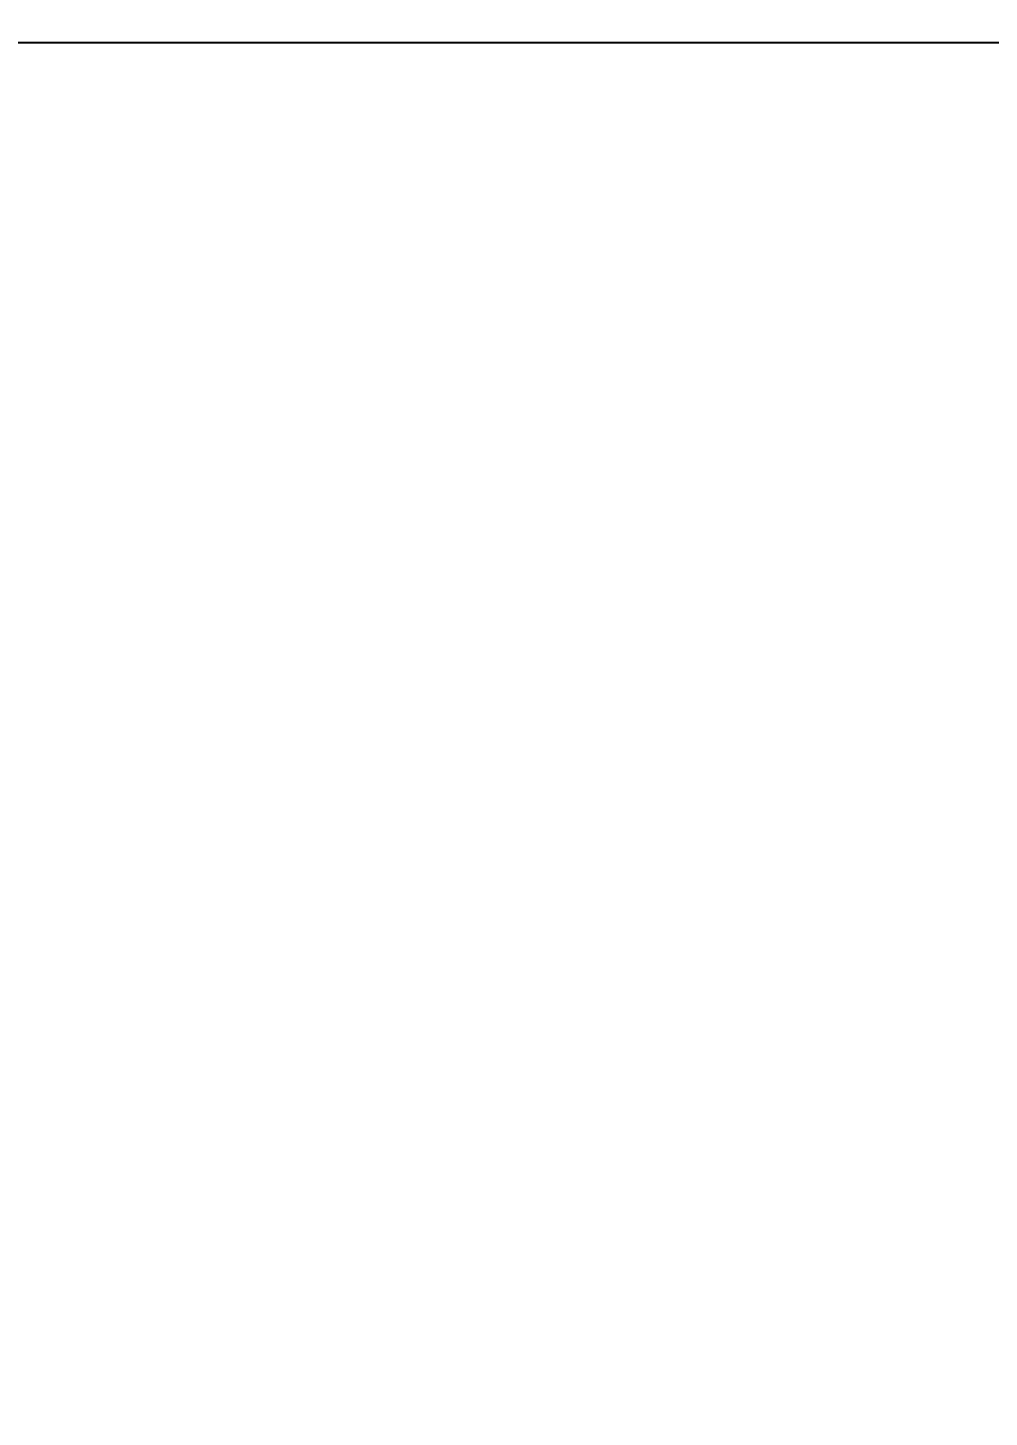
# Model space of a CAD drawing. Extents: x 11992 to 29481, y -6727 to 6811.
# Drawn here: x 24972.23 to 24978.83, y 1484.7 to 1494.26 of the extents above; entities that cross this region are included whole.
import ezdxf

# ---------------------------------------------------------------- set-up
doc = ezdxf.new("R2010")
doc.units = 0
doc.header["$MEASUREMENT"] = 0
doc.layers.get('0').update_dxf_attribs({"color": 8, "linetype": 'CONTINUOUS'})
doc.layers.get('Defpoints').update_dxf_attribs({"color": 8, "linetype": 'CONTINUOUS'})
doc.layers.add('zoylight 4标注', color=9, linetype='CONTINUOUS')
doc.styles.add('CCD-DIM', font='archs.shx', dxfattribs={"width": 0.8})
doc.dimstyles.new('zoylight_DIM_40', dxfattribs={"dimscale": 40, "dimtxt": 1.9, "dimasz": 0.4, "dimexe": 0.5, "dimexo": 0.5, "dimgap": 0.5, "dimtad": 1, "dimdec": 0, "dimrnd": 5, "dimzin": 12, "dimdsep": 46, "dimtxsty": 'CCD-DIM', "dimblk": 'CCD_Dimension_Tick', "dimcen": 0.125, "dimclrd": 44, "dimclre": 44, "dimclrt": 50, "dimadec": 0, "dimazin": 0, "dimtfac": 1, "dimtdec": 0, "dimtmove": 2, "dimatfit": 3, "dimldrblk": 'CCD_Leader_Dot', "dimfxl": 0, "dimtvp": 1, "dimtolj": 1, "dimtzin": 0, "dimarcsym": 0})

# ---------------------------------------------------------------- blocks, each defined once
blk = doc.blocks.new('CCD_Dimension_Tick')
at = {"color": 0, "linetype": 'ByBlock'}
for p, q in [((-1.09058, 0), (0, 0)), ((0, 0), (1.09058, 0))]:
    blk.add_line(p, q, dxfattribs=at)
at = {"color": 0, "linetype": 'Continuous', "const_width": 0.6075}
blk.add_lwpolyline([(-0.61039, -0.61039), (0.61039, 0.61039)], dxfattribs=at)
blk = doc.blocks.new('*D45')
at = {"layer": 'Defpoints', "color": 0, "linetype": 'Continuous'}
for p in [(25047.8566, 1826.3556), (24962.2541, 1126.3556), (25047.8566, 1126.3556)]:
    blk.add_point(p, dxfattribs=at)
at = {"layer": 'zoylight 4标注', "color": 44, "lineweight": -2}
for p, q in [((25027.8566, 1826.3556), (24942.2541, 1826.3556)), ((24962.2541, 1810.3556), (24962.2541, 1142.3556))]:
    blk.add_line(p, q, dxfattribs=at)
at = {"layer": 'zoylight 4标注', "color": 44, "linetype": 'Continuous', "lineweight": -2}
blk.add_line((25027.8566, 1126.3556), (24942.2541, 1126.3556), dxfattribs=at)
at = {"layer": 'zoylight 4标注', "color": 44, "linetype": 'Continuous', "lineweight": -2, "xscale": 16, "yscale": 16, "zscale": 16}
for p, rotation in [((24962.2541, 1826.3556), 90), ((24962.2541, 1126.3556), 270)]:
    blk.add_blockref('CCD_Dimension_Tick', p, dxfattribs=dict(at, rotation=rotation))
at = {"layer": 'zoylight 4标注', "color": 50, "linetype": 'Continuous', "insert": (24904.2541, 1476.3556), "char_height": 76, "attachment_point": 5, "rotation": 90, "style": 'CCD-DIM'}
blk.add_mtext('\\A1;700', dxfattribs=at)
blk = doc.blocks.new('CCD_Leader_Dot')
at = {"color": 0, "linetype": 'ByBlock'}
blk.add_line((-5, 0), (-10, 0), dxfattribs=at)
at = {"color": 0, "linetype": 'ByBlock', "const_width": 5}
blk.add_lwpolyline([(-2.5, 0, 1), (2.5, 0, 1)], format="xyb", close=True, dxfattribs=at)

msp = doc.modelspace()

# ---------------------------------------------------------------- linework, layer by layer
for p, q in [((24971.566, 1494.1561, -2068.5543), (24972.233, 1494.1561, -2069.1465)), ((24971.8506, 1494.1561, -1996.1398), (24972.233, 1494.1561, -1996.5188)), ((24971.9913, 1494.1561, -1996.2726), (24972.4409, 1494.1561, -1996.7268)), ((24972.233, 1494.1561, -1996.5188), (24972.6074, 1494.1561, -1996.9052)), ((24972.233, 1494.1561, -2069.1467), (24972.4748, 1494.1561, -2068.8707)), ((24972.4409, 1494.1561, -1996.7268), (24972.8792, 1494.1561, -1997.1911)), ((24972.4748, 1494.1561, -2068.8707), (24972.7142, 1494.1561, -2068.5924)), ((24972.6074, 1494.1561, -1996.9052), (24972.9736, 1494.1561, -1997.2989)), ((24972.7142, 1494.1561, -2068.5924), (24972.9512, 1494.1561, -2068.3121)), ((24972.8792, 1494.1561, -1997.1911), (24973.3055, 1494.1561, -1997.6655)), ((24972.9512, 1494.1561, -2068.3121), (24973.1853, 1494.1561, -2068.0295)), ((24972.9736, 1494.1561, -1997.2989), (24973.3317, 1494.1561, -1997.7001)), ((24973.1853, 1494.1561, -2068.0295), (24973.4166, 1494.1561, -2067.7448)), ((24973.3055, 1494.1561, -1997.6655), (24973.7193, 1494.1561, -1998.15)), ((24973.3317, 1494.1561, -1997.7001), (24973.6817, 1494.1561, -1998.1088)), ((24973.4166, 1494.1561, -2067.7448), (24973.6454, 1494.1561, -2067.4579)), ((24973.6454, 1494.1561, -2067.4579), (24973.8715, 1494.1561, -2067.1688)), ((24973.6817, 1494.1561, -1998.1088), (24974.0236, 1494.1561, -1998.5249)), ((24973.7193, 1494.1561, -1998.15), (24974.1218, 1494.1561, -1998.6446)), ((24973.8715, 1494.1561, -2067.1688), (24974.0946, 1494.1561, -2066.8774)), ((24974.0236, 1494.1561, -1998.5249), (24974.3569, 1494.1561, -1998.9485)), ((24974.0946, 1494.1561, -2066.8774), (24974.3154, 1494.1561, -2066.5839)), ((24974.1218, 1494.1561, -1998.6446), (24974.5123, 1494.1561, -1999.1492)), ((24974.3154, 1494.1561, -2066.5839), (24974.5328, 1494.1561, -2066.2882)), ((24974.3569, 1494.1561, -1998.9485), (24974.6826, 1494.1561, -1999.3795)), ((24974.5123, 1494.1561, -1999.1492), (24974.8914, 1494.1561, -1999.664)), ((24974.5328, 1494.1561, -2066.2882), (24974.7474, 1494.1561, -2065.9902)), ((24974.6826, 1494.1561, -1999.3795), (24975.0001, 1494.1561, -1999.8182)), ((24974.7474, 1494.1561, -2065.9902), (24974.9596, 1494.1561, -2065.6899)), ((24974.8914, 1494.1561, -1999.664), (24975.2586, 1494.1561, -2000.1888)), ((24974.9596, 1494.1561, -2065.6899), (24975.28, 1494.1561, -2065.2231)), ((24975.0001, 1494.1561, -1999.8182), (24975.3091, 1494.1561, -2000.2642)), ((24975.2586, 1494.1561, -2000.1888), (24975.6138, 1494.1561, -2000.7239)), ((24975.28, 1494.1561, -2065.2231), (24975.5928, 1494.1561, -2064.7518)), ((24975.3091, 1494.1561, -2000.2642), (24975.4951, 1494.1561, -2000.5427)), ((24975.4951, 1494.1561, -2000.5427), (24975.6777, 1494.1561, -2000.8237)), ((24975.5928, 1494.1561, -2064.7518), (24975.898, 1494.1561, -2064.276)), ((24975.6138, 1494.1561, -2000.7239), (24975.9576, 1494.1561, -2001.2688)), ((24975.6777, 1494.1561, -2000.8237), (24975.857, 1494.1561, -2001.1073)), ((24975.857, 1494.1561, -2001.1073), (24976.0334, 1494.1561, -2001.3935)), ((24975.898, 1494.1561, -2064.276), (24976.1956, 1494.1561, -2063.7956)), ((24975.9576, 1494.1561, -2001.2688), (24976.2442, 1494.1561, -2001.7451)), ((24976.0334, 1494.1561, -2001.3935), (24976.2061, 1494.1561, -2001.6822)), ((24976.1956, 1494.1561, -2063.7956), (24976.485, 1494.1561, -2063.3108)), ((24976.2061, 1494.1561, -2001.6822), (24976.3763, 1494.1561, -2001.9734)), ((24976.2442, 1494.1561, -2001.7451), (24976.5212, 1494.1561, -2002.2271)), ((24976.3763, 1494.1561, -2001.9734), (24976.5427, 1494.1561, -2002.2673)), ((24976.485, 1494.1561, -2063.3108), (24976.7668, 1494.1561, -2062.8214)), ((24976.5212, 1494.1561, -2002.2271), (24976.7888, 1494.1561, -2002.7147)), ((24976.5427, 1494.1561, -2002.2673), (24976.7063, 1494.1561, -2002.5636)), ((24976.7063, 1494.1561, -2002.5636), (24976.8665, 1494.1561, -2002.8625)), ((24976.7668, 1494.1561, -2062.8214), (24977.04, 1494.1561, -2062.3275)), ((24976.7888, 1494.1561, -2002.7147), (24977.0472, 1494.1561, -2003.2078)), ((24976.8665, 1494.1561, -2002.8625), (24977.0238, 1494.1561, -2003.1639)), ((24977.0238, 1494.1561, -2003.1639), (24977.1779, 1494.1561, -2003.4678)), ((24977.04, 1494.1561, -2062.3275), (24977.3056, 1494.1561, -2061.829)), ((24977.0472, 1494.1561, -2003.2078), (24977.2961, 1494.1561, -2003.7064)), ((24977.1779, 1494.1561, -2003.4678), (24977.3285, 1494.1561, -2003.7742)), ((24977.2961, 1494.1561, -2003.7064), (24977.536, 1494.1561, -2004.2103)), ((24977.3056, 1494.1561, -2061.829), (24977.5627, 1494.1561, -2061.326)), ((24977.3285, 1494.1561, -2003.7742), (24977.473, 1494.1561, -2004.0767)), ((24977.473, 1494.1561, -2004.0767), (24977.6146, 1494.1561, -2004.3825)), ((24977.536, 1494.1561, -2004.2103), (24977.7672, 1494.1561, -2004.7195)), ((24977.5627, 1494.1561, -2061.326), (24977.8116, 1494.1561, -2060.8184)), ((24977.6146, 1494.1561, -2004.3825), (24977.7534, 1494.1561, -2004.6915)), ((24977.7534, 1494.1561, -2004.6915), (24977.8898, 1494.1561, -2005.0035)), ((24977.7672, 1494.1561, -2004.7195), (24977.989, 1494.1561, -2005.2339)), ((24977.8116, 1494.1561, -2060.8184), (24978.0519, 1494.1561, -2060.3061)), ((24977.8898, 1494.1561, -2005.0035), (24978.0238, 1494.1561, -2005.3187)), ((24977.989, 1494.1561, -2005.2339), (24978.2021, 1494.1561, -2005.7534)), ((24978.0238, 1494.1561, -2005.3187), (24978.1544, 1494.1561, -2005.6368)), ((24978.0519, 1494.1561, -2060.3061), (24978.2836, 1494.1561, -2059.7894)), ((24978.1544, 1494.1561, -2005.6368), (24978.2827, 1494.1561, -2005.9579)), ((24978.2021, 1494.1561, -2005.7534), (24978.4067, 1494.1561, -2006.2778)), ((24978.2827, 1494.1561, -2005.9579), (24978.4081, 1494.1561, -2006.2819)), ((24978.2836, 1494.1561, -2059.7894), (24978.5097, 1494.1561, -2059.2635)), ((24978.4067, 1494.1561, -2006.2778), (24978.6022, 1494.1561, -2006.8072)), ((24978.4081, 1494.1561, -2006.2819), (24978.5302, 1494.1561, -2006.6087)), ((24978.5097, 1494.1561, -2059.2635), (24978.7257, 1494.1561, -2058.7346)), ((24978.5302, 1494.1561, -2006.6087), (24978.6498, 1494.1561, -2006.9382)), ((24978.6022, 1494.1561, -2006.8072), (24978.7896, 1494.1561, -2007.3413)), ((24978.6498, 1494.1561, -2006.9382), (24978.7662, 1494.1561, -2007.2705)), ((24978.7257, 1494.1561, -2058.7346), (24978.9321, 1494.1561, -2058.2026)), ((24978.7662, 1494.1561, -2007.2705), (24978.8792, 1494.1561, -2007.6055))]:
    msp.add_line(p, q)

# ---------------------------------------------------------------- dimensions: what is measured, and where the dimension line sits
at = {"layer": 'zoylight 4标注', "linetype": 'Continuous'}
dim = msp.add_aligned_dim(p1=(25047.8566, 1826.3556), p2=(25047.8566, 1126.3556), distance=-85.6025, dimstyle='zoylight_DIM_40', dxfattribs=at)
dim.commit()
dim.dimension.update_dxf_attribs({"geometry": '*D45', "text_midpoint": (24904.2541, 1476.3556)})

doc.saveas('drawing.dxf')
